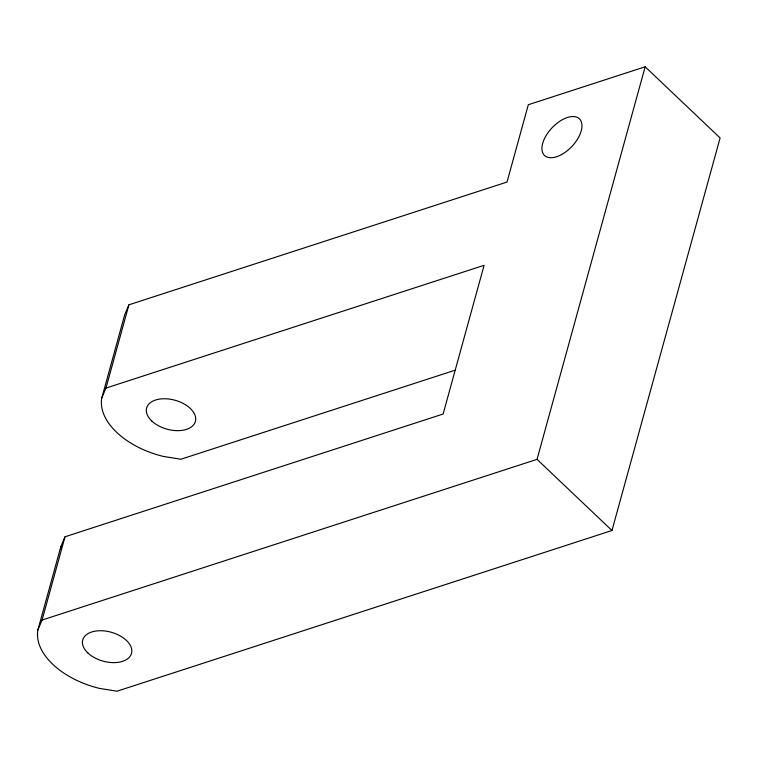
<?xml version="1.0" encoding="UTF-8"?>
<svg xmlns="http://www.w3.org/2000/svg" width="758" height="758" viewBox="0 0 758 758"><rect width="100%" height="100%" fill="white"/><g stroke="black" fill="none" stroke-linecap="round" stroke-linejoin="round"><path stroke-width="1.14" d="M101.799 397.941L124.729 314.665L128.907 304.82L507.017 182.053L528.317 104.727L645.162 66.789L720.1 137.947L611.971 530.505L117.007 691.211L99.497 688.397A71.28 42.296 15.4 0 1 37.9 629.907L60.839 546.641L65.008 536.787L443.127 414.02L484.087 265.319L105.968 388.087L101.799 397.941A71.28 42.296 15.4 0 0 163.396 456.43L180.906 459.234L455.482 370.084M37.9 629.907L42.069 620.053L65.008 536.787M105.968 388.087L128.907 304.82M42.069 620.053L537.034 459.357L645.162 66.789M537.034 459.357L611.971 530.505M60.536 548.83A71.28 42.296 15.4 0 1 60.839 546.641M151.733 420.965A25.298 15.008 15.4 0 0 194.039 424.291A25.298 15.008 15.4 0 0 167.272 398.869A25.298 15.008 15.4 0 0 151.733 420.965M87.843 652.941A25.298 15.008 15.4 0 0 130.139 656.257A25.298 15.008 15.4 0 0 103.372 630.836A25.298 15.008 15.4 0 0 87.843 652.941M561.716 154.48A25.298 13.625 -46.5 0 0 579.406 118.835A25.298 13.625 -46.5 0 0 544.727 138.108A25.298 13.625 -46.5 0 0 561.716 154.48"/></g></svg>
